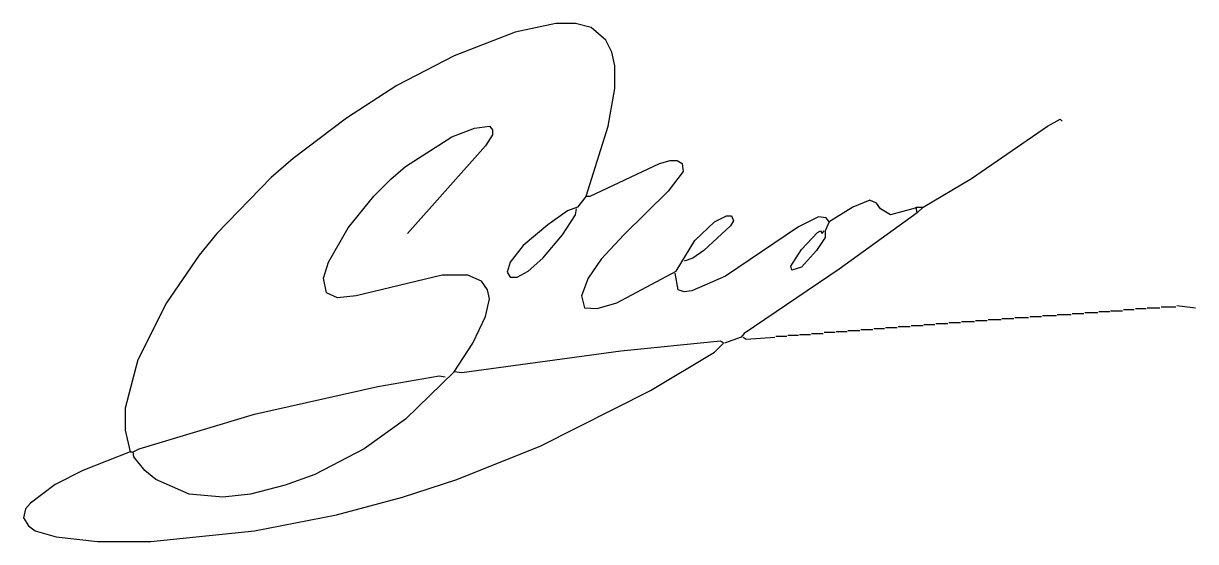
# Model space of a CAD drawing. Header units: millimetres. Extents: x 2.9 to 13.2, y 0.2 to 4.8.
import ezdxf

# ---------------------------------------------------------------- set-up
doc = ezdxf.new("R2010")
doc.units = ezdxf.units.MM

msp = doc.modelspace()

# ---------------------------------------------------------------- linework, layer by layer
at = {"color": 5}
for points in [[(7.872, 3.279), (8.063, 3.895), (8.123, 4.224), (8.123, 4.423), (8.097, 4.544), (8.045, 4.648), (7.915, 4.761), (7.777, 4.796), (7.604, 4.796), (7.249, 4.718), (6.712, 4.51), (6.209, 4.25), (5.768, 3.964), (5.3, 3.609), (5.109, 3.444), (4.633, 2.95), (4.477, 2.76), (4.191, 2.344), (3.94, 1.841), (3.827, 1.417), (3.827, 1.226), (3.871, 1.035), (3.455, 0.871), (3.213, 0.749), (2.996, 0.585), (2.953, 0.533), (2.935, 0.455), (2.979, 0.386), (3.039, 0.342), (3.221, 0.29), (3.585, 0.247), (4.053, 0.247), (4.962, 0.342), (5.681, 0.481), (6.261, 0.637), (6.738, 0.793), (7.474, 1.087), (8.435, 1.573), (8.998, 1.91), (9.076, 1.988), (9.05, 2.006), (8.175, 1.919), (6.781, 1.729), (6.712, 1.737), (6.287, 1.321), (5.923, 1.061), (5.49, 0.836), (5.231, 0.741), (4.927, 0.663), (4.685, 0.637), (4.39, 0.663), (4.096, 0.793), (4.001, 0.871), (3.905, 0.992), (3.897, 1.035), (3.949, 1.061), (4.962, 1.365), (6.045, 1.607), (6.582, 1.703), (6.634, 1.694)], [(10.826, 3.184), (11.25, 3.435), (11.917, 3.895), (12.029, 3.955), (12.047, 3.938)], [(6.712, 1.737), (6.876, 1.988), (6.989, 2.222), (7.023, 2.378), (7.006, 2.456), (6.954, 2.534), (6.833, 2.586), (6.608, 2.586), (5.854, 2.404), (5.69, 2.387), (5.594, 2.43), (5.568, 2.56), (5.612, 2.699), (5.785, 3.002), (6.01, 3.279), (6.157, 3.427), (6.287, 3.539), (6.694, 3.799), (6.893, 3.877), (7.023, 3.895), (7.049, 3.86), (7.049, 3.817), (6.989, 3.721), (6.305, 2.95)], [(7.872, 3.279), (7.907, 3.279), (8.513, 3.565), (8.608, 3.591), (8.669, 3.591), (8.712, 3.565), (8.721, 3.496), (8.591, 3.323), (8.201, 2.941), (8.002, 2.725), (7.889, 2.56), (7.829, 2.404), (7.855, 2.3), (7.967, 2.292), (8.141, 2.344), (8.66, 2.621), (8.825, 2.889), (8.998, 3.054), (9.102, 3.106), (9.145, 3.106), (9.163, 3.063), (9.137, 3.019), (8.903, 2.803), (8.808, 2.734), (8.73, 2.708)], [(7.872, 3.279), (7.794, 3.184), (7.708, 3.149), (7.534, 3.028), (7.318, 2.846), (7.205, 2.699), (7.179, 2.612), (7.205, 2.569), (7.266, 2.569), (7.361, 2.621), (7.491, 2.734), (7.664, 2.941), (7.777, 3.115), (7.786, 3.167)], [(10.756, 3.175), (10.54, 3.115), (10.453, 3.167), (10.419, 3.219), (10.358, 3.245), (10.211, 3.184), (10.003, 3.054), (9.977, 3.089), (9.908, 3.097), (9.734, 3.011), (9.093, 2.578), (8.799, 2.448), (8.73, 2.439), (8.678, 2.456), (8.652, 2.604)], [(10.774, 3.132), (10.089, 2.638), (9.258, 2.075), (9.232, 2.04), (9.085, 1.988)], [(10.826, 3.184), (10.774, 3.132), (10.765, 3.184), (10.826, 3.184)], [(10.003, 3.054), (9.968, 2.976), (9.968, 2.915), (9.89, 2.803), (9.76, 2.656), (9.674, 2.63), (9.665, 2.664), (9.76, 2.812), (9.899, 2.959), (9.925, 2.976), (9.942, 2.95), (9.959, 2.976)], [(9.933, 2.967), (9.933, 2.967)], [(12.367, 2.266), (12.463, 2.266)], [(12.471, 2.274), (12.575, 2.274)], [(12.584, 2.283), (12.679, 2.283)], [(12.688, 2.292), (12.783, 2.292)], [(12.792, 2.3), (12.904, 2.3)], [(12.913, 2.309), (13.043, 2.309)], [(13.051, 2.318), (13.216, 2.3)], [(10.938, 2.162), (11.042, 2.162)], [(11.051, 2.17), (11.155, 2.17)], [(11.163, 2.179), (11.276, 2.179)], [(11.285, 2.188), (11.389, 2.188)], [(11.397, 2.196), (11.51, 2.196)], [(11.518, 2.205), (11.622, 2.205)], [(11.631, 2.214), (11.752, 2.214)], [(11.761, 2.222), (11.865, 2.222)], [(11.874, 2.231), (11.995, 2.231)], [(12.003, 2.24), (12.125, 2.24)], [(12.133, 2.248), (12.237, 2.248)], [(12.246, 2.257), (12.359, 2.257)], [(9.639, 2.058), (9.734, 2.058)], [(9.743, 2.066), (9.838, 2.066)], [(9.847, 2.075), (9.951, 2.075)], [(9.959, 2.084), (10.055, 2.084)], [(10.063, 2.092), (10.159, 2.092)], [(10.167, 2.101), (10.271, 2.101)], [(10.28, 2.11), (10.384, 2.11)], [(10.393, 2.118), (10.488, 2.118)], [(10.496, 2.127), (10.6, 2.127)], [(10.609, 2.136), (10.713, 2.136)], [(10.722, 2.144), (10.826, 2.144)], [(10.834, 2.153), (10.93, 2.153)], [(9.249, 2.04), (9.275, 2.023), (9.526, 2.04)], [(9.535, 2.049), (9.63, 2.049)], [(3.871, 1.035), (3.888, 1.035)]]:
    msp.add_lwpolyline(points, dxfattribs=at)

doc.saveas('drawing.dxf')
